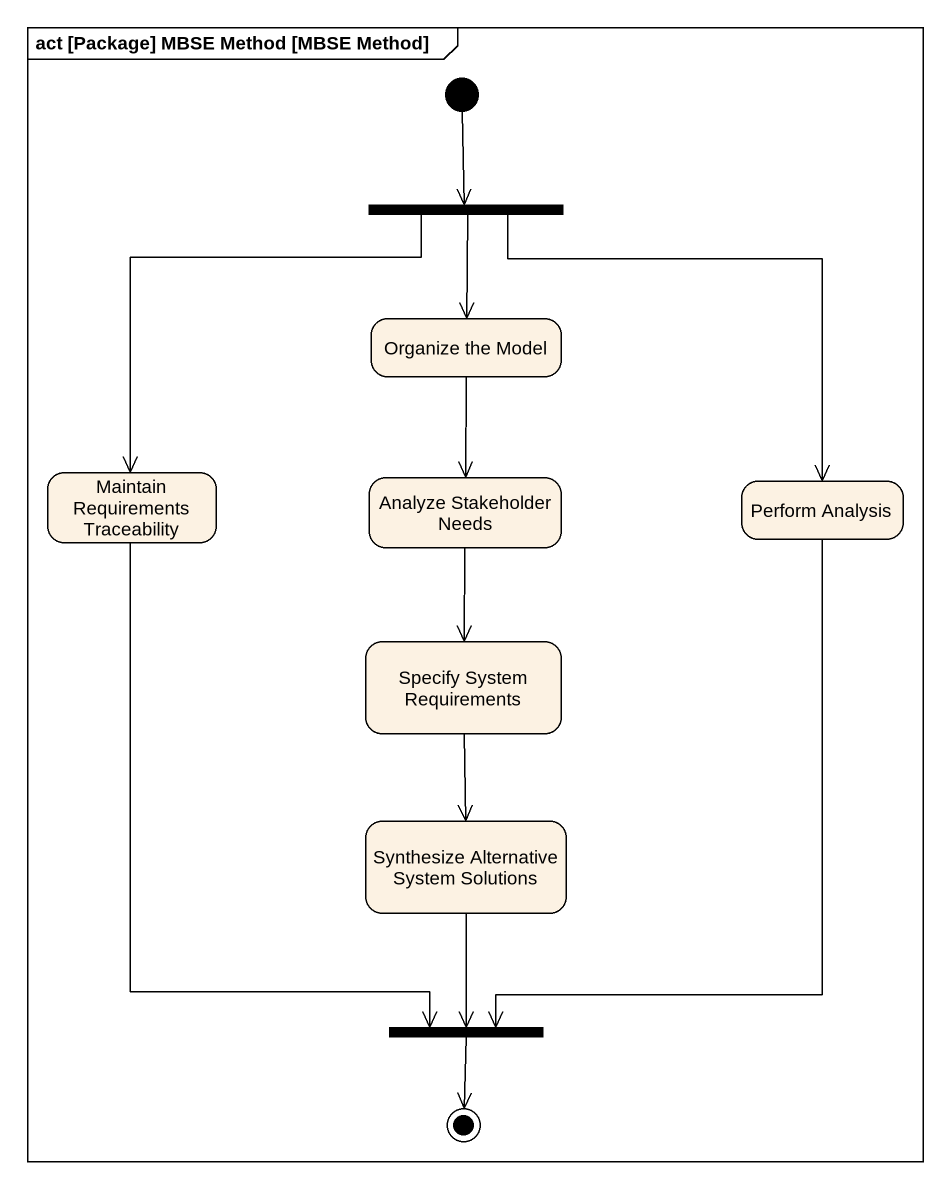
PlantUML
@startuml
mainframe act [Package] MBSE Method [MBSE Method]
hide empty description
state fork1 <<fork>>
state "Organize the Model" as Organize_the_Model
state "Maintain Requirements Traceability" as Maintain_Requirements
state "Analyze Stakeholder Needs" as Analyze_Stakeholder_Needs
state "Perform Analysis" as Perform_Analysis
state "Specify System Requirements" as Specify_System_Requirements
state "Synthesize Alternative System Solutions" as Synthesize_Alternative
state fork2 <<join>>
[*] --> fork1
fork1 --> Organize_the_Model
fork1 --> Maintain_Requirements
fork1 --> Perform_Analysis
Organize_the_Model --> Analyze_Stakeholder_Needs
Maintain_Requirements --> fork2
Analyze_Stakeholder_Needs --> Specify_System_Requirements
Perform_Analysis --> fork2
Specify_System_Requirements --> Synthesize_Alternative
Synthesize_Alternative --> fork2
fork2 --> [*]
@enduml
